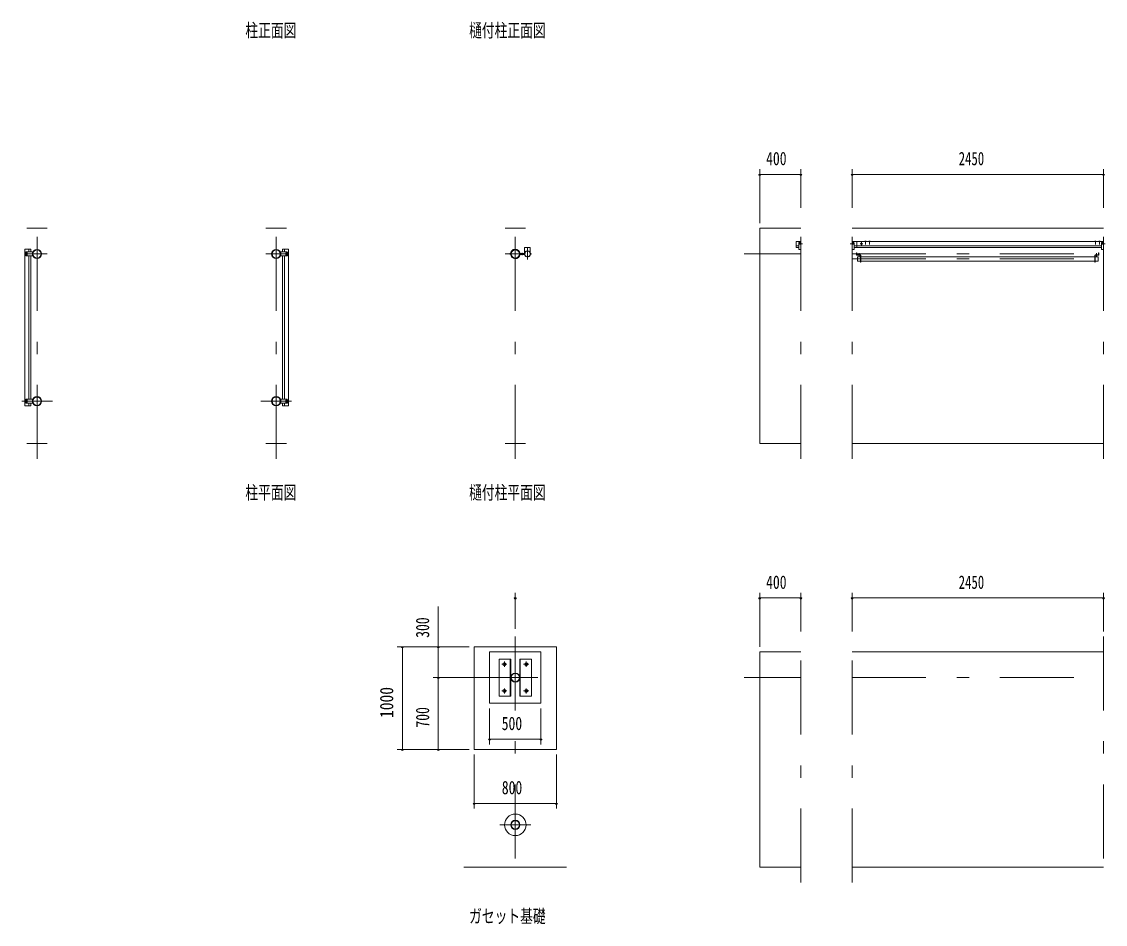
# Model space of a CAD drawing. Units: millimetres, scale not verified. Extents: x -26434 to 26434, y -10500 to 10500.
# Drawn here: x -26434 to -15875, y -8113 to 676 of the extents above; entities that cross this region are included whole.
import ezdxf
from ezdxf.enums import TextEntityAlignment as Align

# ---------------------------------------------------------------- set-up
doc = ezdxf.new("R2010")
doc.units = ezdxf.units.MM
doc.header["$LTSCALE"] = 60
doc.linetypes.add('USER3', pattern=[24, 12, -5, 2, -5])
for name, color, linetype, lineweight in [('0-2_1-05BOLD', 7, 'Continuous', 18), ('0-3_1-25CENTER', 3, 'USER3', 18), ('0-5_1-55DIM', 3, 'Continuous', 18)]:
    doc.layers.add(name, color=color, linetype=linetype, lineweight=lineweight)
doc.styles.add('ＭＳ ゴシック', font='')
doc.styles.get('ＭＳ ゴシック').set_extended_font_data('MS Gothic')

msp = doc.modelspace()

# ---------------------------------------------------------------- linework, layer by layer
at = {"layer": '0-2_1-05BOLD'}
for p, q in [((-26383.82, -1335.33), (-26183.83, -1335.33)), ((-24054.09, -1335.33), (-23854.09, -1335.33)), ((-21724.36, -1335.33), (-21524.36, -1335.33)), ((-19242.91, -1335.33), (-18842.91, -1335.33)), ((-19242.91, -3430.33), (-19242.91, -1335.33)), ((-18342.91, -1335.33), (-15892.91, -1335.33)), ((-18887.91, -1465.78), (-18842.91, -1465.78)), ((-18887.91, -1465.78), (-18887.91, -1523.38)), ((-18857.91, -1475.28), (-18842.91, -1475.28)), ((-18327.9, -1475.28), (-18342.91, -1475.28)), ((-15892.91, -1465.78), (-18338.62, -1465.78)), ((-18297.91, -1465.78), (-18297.91, -1523.38)), ((-18297.91, -1467.38), (-18296.91, -1467.38)), ((-18296.91, -1523.38), (-18296.91, -1465.78)), ((-18218.66, -1464.18), (-18218.66, -1465.78)), ((-18206.16, -1464.18), (-18218.66, -1464.18)), ((-18215.29, -1460.68), (-18215.29, -1464.18)), ((-18209.52, -1460.68), (-18209.52, -1464.18)), ((-18207.51, -1460.18), (-18206.63, -1460.68)), ((-18206.63, -1460.68), (-18206.63, -1464.18)), ((-18206.16, -1464.18), (-18206.16, -1465.78)), ((-18166.16, -1464.18), (-18178.66, -1464.18)), ((-18178.66, -1464.18), (-18178.66, -1465.78)), ((-18175.29, -1460.68), (-18175.29, -1464.18)), ((-18169.52, -1460.68), (-18169.52, -1464.18)), ((-18167.51, -1460.18), (-18166.63, -1460.68)), ((-18166.63, -1460.68), (-18166.63, -1464.18)), ((-18166.16, -1464.18), (-18166.16, -1465.78)), ((-15978.65, -1464.18), (-15978.65, -1465.78)), ((-15966.15, -1464.18), (-15978.65, -1464.18)), ((-15975.29, -1460.68), (-15975.29, -1464.18)), ((-15969.52, -1460.68), (-15969.52, -1464.18)), ((-15967.51, -1460.18), (-15966.63, -1460.68)), ((-15966.63, -1460.68), (-15966.63, -1464.18)), ((-15966.15, -1464.18), (-15966.15, -1465.78)), ((-15938.65, -1464.18), (-15938.65, -1465.78)), ((-15926.15, -1464.18), (-15938.65, -1464.18)), ((-15935.29, -1460.68), (-15935.29, -1464.18)), ((-15929.52, -1460.68), (-15929.52, -1464.18)), ((-15927.51, -1460.18), (-15926.63, -1460.68)), ((-15926.63, -1460.68), (-15926.63, -1464.18)), ((-15926.15, -1464.18), (-15926.15, -1465.78)), ((-15907.91, -1475.28), (-15892.91, -1475.28)), ((-26403.38, -1540.33), (-26403.38, -3064.33)), ((-26345.78, -1540.33), (-26403.38, -1540.33)), ((-26393.88, -1600.33), (-26393.88, -1570.33)), ((-26388.88, -1565.33), (-26328.38, -1565.33)), ((-26387.38, -1580.53), (-26387.38, -1576.83)), ((-26380.49, -1580.33), (-26377.6, -1585.33)), ((-26379.38, -1576.83), (-26379.38, -1580.53)), ((-26363.38, -1565.33), (-26363.38, -1540.33)), ((-26345.78, -1540.33), (-26345.78, -1565.33)), ((-23909.54, -1605.33), (-23909.54, -1565.33)), ((-23849.04, -1565.33), (-23909.54, -1565.33)), ((-23892.14, -1540.33), (-23892.14, -1565.33)), ((-23874.54, -1565.33), (-23874.54, -1540.33)), ((-23857.43, -1580.33), (-23860.31, -1585.33)), ((-23858.54, -1576.83), (-23858.54, -1580.53)), ((-23850.54, -1580.53), (-23850.54, -1576.83)), ((-23844.04, -1600.33), (-23844.04, -1570.33)), ((-21533.7, -1582.33), (-21579.91, -1582.33)), ((-21535.09, -1580.72), (-21578.44, -1580.72)), ((-21478.86, -1575.81), (-21478.86, -1523.38)), ((-18862.91, -1505.78), (-18887.91, -1505.78)), ((-18862.91, -1523.38), (-18887.91, -1523.38)), ((-18862.91, -1480.28), (-18862.91, -1540.78)), ((-18862.91, -1540.78), (-18842.91, -1540.78)), ((-18851.41, -1481.78), (-18847.71, -1481.78)), ((-18847.71, -1489.78), (-18851.41, -1489.78)), ((-18842.91, -1480), (-18847.91, -1482.89)), ((-18847.91, -1488.67), (-18847.91, -1482.89)), ((-18842.91, -1491.55), (-18847.91, -1488.67)), ((-18342.91, -1491.55), (-18337.9, -1488.67)), ((-18342.9, -1480), (-18337.9, -1482.89)), ((-18334.4, -1481.78), (-18338.1, -1481.78)), ((-18338.1, -1489.78), (-18334.4, -1489.78)), ((-18337.9, -1488.67), (-18337.9, -1482.89)), ((-15912.9, -1505.78), (-18322.91, -1505.78)), ((-15912.9, -1523.38), (-18322.91, -1523.38)), ((-18295.15, -1573.33), (-18298.35, -1573.33)), ((-18298.35, -1593.33), (-18298.35, -1573.33)), ((-18296.91, -1502.38), (-18297.91, -1502.38)), ((-18295.15, -1593.33), (-18295.15, -1573.33)), ((-18256.91, -1488.67), (-18251.91, -1491.55)), ((-18251.91, -1491.55), (-18246.91, -1488.67)), ((-18246.91, -1488.67), (-18246.91, -1482.89)), ((-15940.65, -1573.33), (-15937.45, -1573.33)), ((-15940.65, -1593.33), (-15940.65, -1573.33)), ((-15937.45, -1593.33), (-15937.45, -1573.33)), ((-15912.9, -1480.28), (-15912.9, -1540.78)), ((-15912.9, -1540.78), (-15892.91, -1540.78)), ((-15901.41, -1481.78), (-15897.71, -1481.78)), ((-15897.71, -1489.78), (-15901.41, -1489.78)), ((-15892.91, -1480), (-15897.91, -1482.89)), ((-15897.91, -1488.67), (-15897.91, -1482.89)), ((-15892.91, -1491.55), (-15897.91, -1488.67)), ((-26387.38, -1593.83), (-26387.38, -1590.13)), ((-26380.49, -1590.33), (-26386.26, -1590.33)), ((-26377.6, -1585.33), (-26380.49, -1590.33)), ((-26379.38, -1590.13), (-26379.38, -1593.83)), ((-26363.38, -2999.33), (-26363.38, -1605.33)), ((-26345.78, -1605.33), (-26345.78, -2999.33)), ((-23849.04, -1605.33), (-23909.54, -1605.33)), ((-23892.14, -1605.33), (-23892.14, -2999.33)), ((-23874.54, -2999.33), (-23874.54, -1605.33)), ((-23860.31, -1585.33), (-23857.43, -1590.33)), ((-23858.54, -1590.13), (-23858.54, -1593.83)), ((-23857.43, -1590.33), (-23851.65, -1590.33)), ((-23850.54, -1593.83), (-23850.54, -1590.13)), ((-21533.7, -1588.32), (-21579.91, -1588.32)), ((-21535.09, -1589.93), (-21578.44, -1589.93)), ((-18263.55, -1595.33), (-18293.15, -1595.33)), ((-18293.15, -1598.53), (-18263.55, -1598.53)), ((-18261.55, -1655.83), (-18290.4, -1655.83)), ((-18261.56, -1600.53), (-18261.56, -1666.33)), ((-18258.35, -1666.33), (-18261.56, -1666.33)), ((-18258.35, -1600.53), (-18258.35, -1666.33)), ((-15977.45, -1613.13), (-18258.35, -1613.13)), ((-15977.45, -1655.83), (-18258.35, -1655.83)), ((-15977.45, -1600.53), (-15977.45, -1666.33)), ((-15977.45, -1666.33), (-15974.25, -1666.33)), ((-15974.25, -1600.53), (-15974.25, -1666.33)), ((-15974.25, -1613.13), (-15945.41, -1613.13)), ((-15974.25, -1655.83), (-15945.41, -1655.83)), ((-15972.25, -1595.33), (-15942.66, -1595.33)), ((-15942.66, -1598.53), (-15972.25, -1598.53)), ((-15945.41, -1613.13), (-15945.41, -1655.83)), ((-26393.88, -3004.33), (-26393.88, -3034.33)), ((-26388.88, -3039.33), (-26328.38, -3039.33)), ((-26387.38, -3010.83), (-26387.38, -3014.53)), ((-26387.38, -3024.13), (-26387.38, -3027.83)), ((-26380.49, -3014.33), (-26386.26, -3014.33)), ((-26377.6, -3019.33), (-26380.49, -3014.33)), ((-26380.49, -3024.33), (-26377.6, -3019.33)), ((-26379.38, -3014.53), (-26379.38, -3010.83)), ((-26379.38, -3027.83), (-26379.38, -3024.13)), ((-26363.38, -3039.33), (-26363.38, -3064.33)), ((-26345.78, -3064.33), (-26345.78, -3039.33)), ((-23909.54, -2999.33), (-23909.54, -3039.33)), ((-23849.04, -2999.33), (-23909.54, -2999.33)), ((-23849.04, -3039.33), (-23909.54, -3039.33)), ((-23892.14, -3064.33), (-23892.14, -3039.33)), ((-23874.54, -3039.33), (-23874.54, -3064.33)), ((-23858.54, -3014.53), (-23858.54, -3010.83)), ((-23858.54, -3027.83), (-23858.54, -3024.13)), ((-23857.43, -3024.33), (-23851.66, -3024.33)), ((-23851.66, -3024.33), (-23848.77, -3019.33)), ((-23848.77, -3019.33), (-23851.65, -3014.33)), ((-23850.54, -3010.83), (-23850.54, -3014.53)), ((-23850.54, -3024.13), (-23850.54, -3027.83)), ((-23844.04, -3004.33), (-23844.04, -3034.33)), ((-26345.78, -3064.33), (-26403.38, -3064.33)), ((-23892.14, -3064.33), (-23834.54, -3064.33)), ((-26183.83, -3430.33), (-26383.82, -3430.33)), ((-23854.09, -3430.33), (-24054.09, -3430.33)), ((-21524.36, -3430.33), (-21724.36, -3430.33)), ((-18842.91, -3430.33), (-19242.91, -3430.33)), ((-15892.91, -3430.33), (-18342.91, -3430.33)), ((-22024.36, -5410.33), (-21224.36, -5410.33)), ((-22024.36, -6410.33), (-22024.36, -5410.33)), ((-21224.36, -6410.33), (-21224.36, -5410.33)), ((-19242.9, -7555.33), (-19242.9, -5460.33)), ((-19242.9, -5460.33), (-18842.91, -5460.33)), ((-18342.91, -5460.33), (-15892.91, -5460.33)), ((-21780.91, -5530.33), (-21668.91, -5530.33)), ((-21780.91, -5890.33), (-21780.91, -5530.33)), ((-21673.41, -5890.33), (-21673.41, -5530.33)), ((-21668.91, -5890.33), (-21668.91, -5530.33)), ((-21579.81, -5890.33), (-21579.81, -5530.33)), ((-21467.81, -5530.33), (-21579.81, -5530.33)), ((-21575.31, -5890.33), (-21575.31, -5530.33)), ((-21467.81, -5890.33), (-21467.81, -5530.33)), ((-21780.91, -5890.33), (-21668.91, -5890.33)), ((-21467.81, -5890.33), (-21579.81, -5890.33)), ((-22024.36, -6410.33), (-21224.36, -6410.33)), ((-21124.36, -7555.33), (-22124.36, -7555.33)), ((-18842.91, -7555.33), (-19242.9, -7555.33)), ((-15892.91, -7555.33), (-18342.91, -7555.33))]:
    msp.add_line(p, q, dxfattribs=at)
for points in [[(-18207.51, -1460.18), (-18217.31, -1460.18), (-18218.18, -1460.68), (-18218.18, -1464.18)], [(-18167.51, -1460.18), (-18177.31, -1460.18), (-18178.18, -1460.68), (-18178.18, -1464.18)], [(-15967.51, -1460.18), (-15977.3, -1460.18), (-15978.18, -1460.68), (-15978.18, -1464.18)], [(-15927.51, -1460.18), (-15937.3, -1460.18), (-15938.18, -1460.68), (-15938.18, -1464.18)], [(-26380.49, -1580.33), (-26386.26, -1580.33), (-26389.15, -1585.33), (-26386.26, -1590.33)], [(-26388.88, -1605.33), (-26328.38, -1605.33), (-26328.38, -1565.33)], [(-23892.14, -1540.33), (-23834.54, -1540.33), (-23834.54, -3064.33)], [(-23857.43, -1580.33), (-23851.66, -1580.33), (-23848.77, -1585.33), (-23851.65, -1590.33)], [(-21533.86, -1575.81), (-21533.86, -1523.38), (-21478.86, -1523.38)], [(-18322.91, -1480.28), (-18322.91, -1540.78), (-18342.91, -1540.78)], [(-18256.91, -1488.67), (-18256.91, -1482.89), (-18251.9, -1480), (-18246.91, -1482.89)], [(-18261.55, -1613.13), (-18290.4, -1613.13), (-18290.4, -1655.83)], [(-26380.49, -3024.33), (-26386.26, -3024.33), (-26389.15, -3019.33), (-26386.26, -3014.33)], [(-26388.88, -2999.33), (-26328.38, -2999.33), (-26328.38, -3039.33)], [(-23857.43, -3024.33), (-23860.31, -3019.33), (-23857.43, -3014.33), (-23851.65, -3014.33)]]:
    msp.add_lwpolyline(points, dxfattribs=at)
msp.add_lwpolyline([(-21874.36, -5460.33), (-21374.36, -5460.33), (-21374.36, -5960.33), (-21874.36, -5960.33)], close=True, dxfattribs=at)
for centre, radius in [((-26383.38, -1585.33), 6.25), ((-26383.38, -1585.33), 4.9), ((-26283.82, -1585.33), 44.55), ((-26283.82, -1585.33), 40.35), ((-23954.09, -1585.33), 44.55), ((-23954.09, -1585.33), 40.35), ((-23854.54, -1585.33), 6.25), ((-23854.54, -1585.33), 4.9), ((-21672.76, -1585.33), 2.25), ((-21624.36, -1585.33), 44.55), ((-21624.36, -1585.33), 40.35), ((-21506.36, -1585.33), 27.5), ((-21475.01, -1585.33), 2.25), ((-18251.91, -1485.78), 6.25), ((-18251.91, -1485.78), 4.9), ((-26383.38, -3019.33), 6.25), ((-26383.38, -3019.33), 4.9), ((-26283.83, -3019.33), 44.55), ((-26283.83, -3019.33), 40.35), ((-23954.09, -3019.33), 44.55), ((-23954.09, -3019.33), 40.35), ((-23854.54, -3019.33), 6.25), ((-23854.54, -3019.33), 4.9), ((-21730.86, -5580.33), 14.5), ((-21517.86, -5580.33), 14.5), ((-21624.36, -5710.33), 44.55), ((-21624.36, -5710.33), 40.35), ((-21730.86, -5840.33), 14.5), ((-21517.86, -5840.33), 14.5), ((-21624.36, -7144.33), 105), ((-21624.36, -7144.33), 44.55), ((-21624.36, -7144.33), 40.35)]:
    msp.add_circle(centre, radius, dxfattribs=at)
for centre, radius, start, end in [((-18857.91, -1480.28), 5, 90, 180), ((-18327.9, -1480.28), 5, 0, 90), ((-18216.74, -1462.49), 2.32, 51.45377, 90), ((-18212.41, -1468.69), 8.51, 70.16867, 109.82912), ((-18208.08, -1462.5), 2.32, 90, 128.53143), ((-18176.74, -1462.49), 2.32, 51.45377, 90), ((-18172.41, -1468.69), 8.51, 70.16867, 109.82912), ((-18168.08, -1462.5), 2.32, 90, 128.53143), ((-15976.73, -1462.49), 2.32, 51.45377, 90), ((-15972.41, -1468.69), 8.51, 70.16867, 109.82912), ((-15968.07, -1462.5), 2.32, 90, 128.53143), ((-15936.73, -1462.49), 2.32, 51.45377, 90), ((-15932.4, -1468.69), 8.51, 70.16867, 109.82912), ((-15928.07, -1462.5), 2.32, 90, 128.53143), ((-15907.91, -1480.28), 5, 90, 180), ((-26388.88, -1570.33), 5, 90, 180), ((-26383.38, -1576.83), 4, 0, 180), ((-23854.54, -1576.83), 4, 0, 180), ((-23849.04, -1570.33), 5, 0, 90), ((-21672.76, -1585.33), 3.85, 52.09248, 0), ((-21624.36, -1585.33), 46.15, 5.72713, 180.00108), ((-21506.36, -1585.33), 29.1, 0, 170.90512), ((-21506.36, -1602.73), 44.9, 109.58864, 127.76454), ((-21506.36, -1602.73), 44.9, 52.23546, 70.41136), ((-21475.01, -1585.33), 3.85, 180, 128.65778), ((-18851.41, -1485.78), 4, 90, 270), ((-18842.91, -1485.78), 6.25, 90, 270), ((-18842.91, -1485.78), 4.9, 90, 270), ((-18342.91, -1485.78), 6.25, 270, 90), ((-18342.91, -1485.78), 4.9, 270, 90), ((-18334.4, -1485.78), 4, 270, 90), ((-15901.41, -1485.78), 4, 90, 270), ((-15892.91, -1485.78), 6.25, 90, 270), ((-15892.91, -1485.78), 4.9, 90, 270), ((-26388.88, -1600.33), 5, 180, 270), ((-26383.38, -1593.83), 4, 180, 0), ((-23854.54, -1593.83), 4, 180, 0), ((-23849.04, -1600.33), 5, 270, 0), ((-21624.36, -1585.33), 46.15, 183.78915, 354.28163), ((-21506.36, -1585.33), 29.1, 189.09488, 252.80957), ((-21506.36, -1585.33), 29.1, 287.19043, 354.06984), ((-18293.15, -1593.33), 5.2, 180, 270), ((-18293.15, -1593.33), 2, 180, 270), ((-18263.55, -1600.53), 5.2, 0, 90), ((-18263.55, -1600.53), 2, 0, 90), ((-15972.25, -1600.53), 5.2, 90, 180), ((-15972.25, -1600.53), 2, 90, 180), ((-15942.66, -1593.33), 2, 270, 0), ((-15942.66, -1593.33), 5.2, 270, 0), ((-26388.88, -3004.33), 5, 90, 180), ((-26388.88, -3034.33), 5, 180, 270), ((-26383.38, -3010.83), 4, 0, 180), ((-26383.38, -3027.83), 4, 180, 0), ((-23854.54, -3010.83), 4, 0, 180), ((-23854.54, -3027.83), 4, 180, 0), ((-23849.04, -3004.33), 5, 0, 90), ((-23849.04, -3034.33), 5, 270, 0)]:
    msp.add_arc(centre, radius, start, end, dxfattribs=at)
at = {"layer": '0-3_1-25CENTER'}
for p, q in [((-26283.82, -3580.33), (-26283.82, -1185.33)), ((-23954.09, -3580.33), (-23954.09, -1185.33)), ((-21624.36, -3580.33), (-21624.36, -1185.33)), ((-18842.91, -3580.33), (-18842.91, -1185.33)), ((-18342.91, -3580.33), (-18342.91, -1185.33)), ((-15892.91, -3580.33), (-15892.91, -1185.33)), ((-18251.91, -1505.78), (-18251.91, -1465.78)), ((-18212.41, -1457.76), (-18212.41, -1492.64)), ((-18172.41, -1457.76), (-18172.41, -1492.64)), ((-15972.4, -1457.76), (-15972.4, -1492.64)), ((-15932.4, -1457.76), (-15932.4, -1492.64)), ((-26383.38, -1567.83), (-26383.38, -1602.83)), ((-23854.54, -1567.83), (-23854.54, -1602.83)), ((-21556.83, -1596.09), (-21556.83, -1574.56)), ((-21506.36, -1530.33), (-21506.36, -1640.33)), ((-18825.41, -1485.78), (-18860.41, -1485.78)), ((-18360.4, -1485.78), (-18325.41, -1485.78)), ((-18273.35, -1576.33), (-18273.35, -1618.13)), ((-18264.41, -1485.78), (-18239.41, -1485.78)), ((-15962.46, -1576.33), (-15962.46, -1618.13)), ((-15875.41, -1485.78), (-15910.4, -1485.78)), ((-26383.82, -1585.33), (-26183.83, -1585.33)), ((-24054.09, -1585.33), (-23854.09, -1585.33)), ((-21724.36, -1585.33), (-21524.36, -1585.33)), ((-19392.91, -1585.33), (-18842.91, -1585.33)), ((-18342.91, -1585.33), (-15892.91, -1585.33)), ((-18342.91, -1634.48), (-15892.91, -1634.48)), ((-26133.83, -3019.33), (-26433.83, -3019.33)), ((-26383.38, -3036.83), (-26383.38, -3001.83)), ((-24104.09, -3019.33), (-23804.09, -3019.33)), ((-23854.54, -3036.83), (-23854.54, -3001.83)), ((-21624.36, -5310.33), (-21624.36, -7705.33)), ((-18842.91, -7705.33), (-18842.91, -5310.33)), ((-18342.91, -7705.33), (-18342.91, -5310.33)), ((-15892.91, -5310.33), (-15892.91, -7705.33)), ((-21755.86, -5580.33), (-21705.86, -5580.33)), ((-21730.86, -5605.33), (-21730.86, -5555.33)), ((-21492.86, -5580.33), (-21542.86, -5580.33)), ((-21517.86, -5605.33), (-21517.86, -5555.33)), ((-22124.36, -5710.33), (-21124.36, -5710.33)), ((-19392.9, -5710.33), (-18842.91, -5710.33)), ((-18342.91, -5710.33), (-15892.91, -5710.33)), ((-21755.86, -5840.33), (-21705.86, -5840.33)), ((-21730.86, -5865.33), (-21730.86, -5815.33)), ((-21492.86, -5840.33), (-21542.86, -5840.33)), ((-21517.86, -5865.33), (-21517.86, -5815.33)), ((-21774.36, -7144.33), (-21474.36, -7144.33))]:
    msp.add_line(p, q, dxfattribs=at)
at = {"layer": '0-5_1-55DIM'}
for p, q in [((-19232.91, -810.33), (-19252.91, -810.33)), ((-19242.91, -760.33), (-19242.91, -1285.33)), ((-19242.91, -810.33), (-18842.91, -810.33)), ((-18832.91, -810.33), (-18852.91, -810.33)), ((-18842.91, -760.33), (-18842.91, -1135.33)), ((-18332.91, -810.33), (-18352.91, -810.33)), ((-18342.91, -760.33), (-18342.91, -1135.33)), ((-18342.91, -810.33), (-15892.91, -810.33)), ((-15882.91, -810.33), (-15902.91, -810.33)), ((-15892.91, -760.33), (-15892.91, -1135.33)), ((-21614.36, -4935.33), (-21634.36, -4935.33)), ((-21624.36, -5235.33), (-21624.36, -4885.33)), ((-19232.9, -4935.33), (-19252.9, -4935.33)), ((-19242.9, -4885.33), (-19242.9, -5410.33)), ((-19242.9, -4935.33), (-18842.91, -4935.33)), ((-18832.91, -4935.33), (-18852.91, -4935.33)), ((-18842.91, -4885.33), (-18842.91, -5260.33)), ((-18332.91, -4935.33), (-18352.91, -4935.33)), ((-18342.91, -4885.33), (-18342.91, -5260.33)), ((-18342.91, -4935.33), (-15892.91, -4935.33)), ((-15882.91, -4935.33), (-15902.91, -4935.33)), ((-15892.91, -4885.33), (-15892.91, -5260.33)), ((-22374.36, -5410.33), (-22374.36, -5017.83)), ((-22774.36, -5410.33), (-22074.36, -5410.33)), ((-22714.36, -5410.33), (-22734.36, -5410.33)), ((-22724.36, -6410.33), (-22724.36, -5410.33)), ((-22364.36, -5410.33), (-22384.36, -5410.33)), ((-22374.36, -5710.33), (-22374.36, -5410.33)), ((-22424.36, -5710.33), (-22074.36, -5710.33)), ((-22364.36, -5710.33), (-22384.36, -5710.33)), ((-22374.36, -6410.33), (-22374.36, -5710.33)), ((-21874.36, -6360.33), (-21874.36, -6010.33)), ((-21374.36, -6360.33), (-21374.36, -6010.33)), ((-21864.36, -6310.33), (-21884.36, -6310.33)), ((-21874.36, -6310.33), (-21374.36, -6310.33)), ((-21364.36, -6310.33), (-21384.36, -6310.33)), ((-22774.36, -6410.33), (-22074.36, -6410.33)), ((-22714.36, -6410.33), (-22734.36, -6410.33)), ((-22364.36, -6410.33), (-22384.36, -6410.33)), ((-22024.36, -6985.33), (-22024.36, -6460.33)), ((-21224.36, -6985.33), (-21224.36, -6460.33)), ((-22014.36, -6935.33), (-22034.36, -6935.33)), ((-22024.36, -6935.33), (-21224.36, -6935.33)), ((-21214.36, -6935.33), (-21234.36, -6935.33))]:
    msp.add_line(p, q, dxfattribs=at)
for centre in [(-19242.91, -810.33), (-18842.91, -810.33), (-18342.91, -810.33), (-15892.91, -810.33), (-21624.36, -4935.33), (-19242.9, -4935.33), (-18842.91, -4935.33), (-18342.91, -4935.33), (-15892.91, -4935.33), (-22724.36, -5410.33), (-22374.36, -5410.33), (-22374.36, -5710.33), (-21874.36, -6310.33), (-21374.36, -6310.33), (-22724.36, -6410.33), (-22374.36, -6410.33), (-22024.36, -6935.33), (-21224.36, -6935.33)]:
    msp.add_arc(centre, 10, 180, 0, dxfattribs=at)

# ---------------------------------------------------------------- texts
at = {"layer": '0-5_1-55DIM', "color": 7, "style": 'ＭＳ ゴシック'}
for s, width, p in [('柱正面図', 0.7, (-24254.09, 487.43)), ('樋付柱正面図', 0.7, (-22074.36, 487.43)), ('400', 0.75, (-19180.53, -760.33)), ('2450', 0.7, (-17303.91, -760.33)), ('柱平面図', 0.7, (-24254.09, -4012.56)), ('樋付柱平面図', 0.7, (-22074.36, -4012.56)), ('400', 0.75, (-19180.53, -4885.33)), ('2450', 0.7, (-17303.91, -4885.33)), ('500', 0.75, (-21756.81, -6260.33)), ('800', 0.75, (-21755.77, -6885.33)), ('ガセット基礎', 0.7, (-22074.36, -8137.56))]:
    msp.add_text(s, height=130.2, dxfattribs=dict(at, width=width)).set_placement(p, align=Align.BOTTOM_LEFT)
for s, width, p in [('300', 0.75, (-22424.36, -5323.18)), ('1000', 0.85, (-22774.36, -6103.13)), ('700', 0.75, (-22424.36, -6197.33))]:
    msp.add_text(s, height=130.2, rotation=90, dxfattribs=dict(at, width=width)).set_placement(p, align=Align.BOTTOM_LEFT)

doc.saveas('drawing.dxf')
